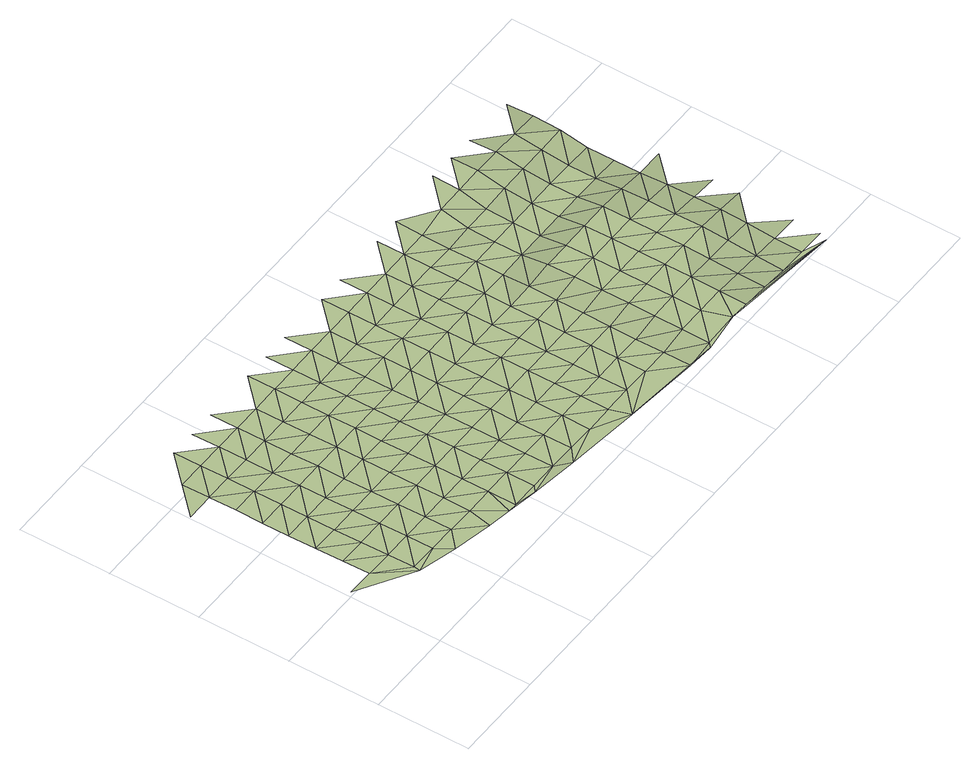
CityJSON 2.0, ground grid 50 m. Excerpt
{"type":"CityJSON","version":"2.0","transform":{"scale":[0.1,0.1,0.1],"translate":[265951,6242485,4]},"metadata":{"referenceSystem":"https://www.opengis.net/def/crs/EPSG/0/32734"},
"CityObjects":{
"terrain1":{"type":"TINRelief","geometry":[{"type":"CompositeSurface","lod":"1","boundaries":[[[0,1,2]],[[3,4,0]],[[5,0,2]],[[0,5,3]],[[6,7,4]],[[6,4,3]],[[5,2,8]],[[9,10,7]],[[6,11,7]],[[12,3,5]],[[7,11,9]],[[13,8,2]],[[14,15,10]],[[12,5,8]],[[16,6,3]],[[17,18,19]],[[14,10,9]],[[20,15,21]],[[6,16,11]],[[12,16,3]],[[21,18,20]],[[21,15,14]],[[9,11,22]],[[8,13,23]],[[12,8,23]],[[11,16,22]],[[24,19,18]],[[18,21,25]],[[14,9,26]],[[9,22,27]],[[16,12,28]],[[18,25,24]],[[23,29,12]],[[14,26,21]],[[23,13,30]],[[26,9,27]],[[16,28,22]],[[28,12,29]],[[31,19,24]],[[25,21,32]],[[27,22,33]],[[26,32,21]],[[34,29,23]],[[28,33,22]],[[34,23,30]],[[24,25,35]],[[32,36,25]],[[37,26,27]],[[33,38,27]],[[24,35,31]],[[39,28,29]],[[25,36,35]],[[34,40,29]],[[26,37,32]],[[37,27,38]],[[30,41,34]],[[28,39,33]],[[39,29,40]],[[32,42,36]],[[32,37,43]],[[33,44,38]],[[40,34,45]],[[45,34,41]],[[33,39,46]],[[32,43,42]],[[47,35,36]],[[33,46,44]],[[45,41,48]],[[37,38,49]],[[35,47,50]],[[51,48,41]],[[39,40,52]],[[36,42,47]],[[40,45,53]],[[49,43,37]],[[49,38,44]],[[52,46,39]],[[52,40,53]],[[42,43,54]],[[45,48,55]],[[48,51,56]],[[44,46,57]],[[54,43,49]],[[55,53,45]],[[57,46,52]],[[55,48,56]],[[47,42,58]],[[42,54,59]],[[60,49,44]],[[44,57,61]],[[58,62,47]],[[63,52,53]],[[42,59,58]],[[53,55,64]],[[56,51,65]],[[60,44,61]],[[54,49,66]],[[63,53,64]],[[57,52,67]],[[56,65,55]],[[66,59,54]],[[66,49,60]],[[67,61,57]],[[67,52,63]],[[68,65,51]],[[64,55,69]],[[69,55,65]],[[70,58,59]],[[60,61,71]],[[59,66,72]],[[64,73,63]],[[61,67,71]],[[59,72,70]],[[73,64,69]],[[66,60,74]],[[63,75,67]],[[74,60,71]],[[76,58,70]],[[65,68,77]],[[75,63,73]],[[78,72,66]],[[79,69,65]],[[71,67,80]],[[74,78,66]],[[69,79,73]],[[80,67,75]],[[65,77,79]],[[70,72,81]],[[82,74,71]],[[78,81,72]],[[82,71,80]],[[76,70,83]],[[84,77,68]],[[75,73,85]],[[73,79,86]],[[78,74,87]],[[81,83,70]],[[75,85,80]],[[82,87,74]],[[73,86,85]],[[88,81,78]],[[79,77,89]],[[78,87,88]],[[80,90,82]],[[89,86,79]],[[80,85,91]],[[77,84,89]],[[84,68,92]],[[83,81,93]],[[81,88,94]],[[80,91,90]],[[87,82,95]],[[83,93,96]],[[86,97,85]],[[81,94,93]],[[86,89,98]],[[82,90,95]],[[88,87,99]],[[97,91,85]],[[86,98,97]],[[84,100,89]],[[94,88,99]],[[99,87,95]],[[90,91,101]],[[92,100,84]],[[102,98,89]],[[101,91,97]],[[89,100,102]],[[94,103,93]],[[99,104,94]],[[95,90,105]],[[90,101,106]],[[103,107,93]],[[97,98,108]],[[94,104,103]],[[102,109,98]],[[90,106,105]],[[110,99,95]],[[111,100,92]],[[98,109,108]],[[101,97,112]],[[111,102,100]],[[99,110,104]],[[110,95,105]],[[112,106,101]],[[112,97,108]],[[102,113,109]],[[102,111,113]],[[103,104,114]],[[104,110,115]],[[92,116,111]],[[106,117,105]],[[108,109,118]],[[106,112,119]],[[104,115,114]],[[118,109,113]],[[105,117,110]],[[106,119,117]],[[108,120,112]],[[121,103,114]],[[118,120,108]],[[122,115,110]],[[123,113,111]],[[116,92,124]],[[119,112,125]],[[122,110,117]],[[120,125,112]],[[111,116,123]],[[126,118,113]],[[114,115,127]],[[115,122,128]],[[117,119,129]],[[118,126,120]],[[125,130,119]],[[126,113,123]],[[124,92,131]],[[114,127,121]],[[115,128,127]],[[117,129,122]],[[119,130,129]],[[132,125,120]],[[133,123,116]],[[120,126,134]],[[116,124,133]],[[128,122,135]],[[125,132,130]],[[122,129,136]],[[120,134,132]],[[126,123,137]],[[122,136,135]],[[123,133,138]],[[127,128,139]],[[130,140,129]],[[137,134,126]],[[130,132,141]],[[137,123,138]],[[127,139,142]],[[133,124,143]],[[128,135,139]],[[140,136,129]],[[130,141,140]],[[124,131,143]],[[132,134,144]],[[145,138,133]],[[134,137,146]],[[147,135,136]],[[145,133,143]],[[144,141,132]],[[147,136,140]],[[134,146,144]],[[138,148,137]],[[145,148,138]],[[149,139,135]],[[147,150,135]],[[140,141,151]],[[152,146,137]],[[141,144,153]],[[143,131,154]],[[135,150,149]],[[148,152,137]],[[143,155,145]],[[141,153,151]],[[156,147,140]],[[144,146,157]],[[158,139,149]],[[152,157,146]],[[147,156,150]],[[148,145,159]],[[156,140,151]],[[155,143,154]],[[160,153,144]],[[148,159,152]],[[157,160,144]],[[145,155,159]],[[149,150,161]],[[150,156,161]],[[162,151,153]],[[163,157,152]],[[160,164,153]],[[163,152,159]],[[151,162,156]],[[149,161,165]],[[153,164,162]],[[155,154,166]],[[160,157,167]],[[168,149,165]],[[157,163,169]],[[156,170,161]],[[171,159,155]],[[172,166,154]],[[160,167,164]],[[170,156,162]],[[157,169,167]],[[155,166,171]],[[165,161,173]],[[163,159,174]],[[175,162,164]],[[173,161,170]],[[169,163,174]],[[175,164,167]],[[174,159,171]],[[165,176,168]],[[172,177,166]],[[176,165,173]],[[170,162,178]],[[162,175,179]],[[180,167,169]],[[181,171,166]],[[174,182,169]],[[170,178,173]],[[162,179,178]],[[166,177,181]],[[169,182,180]],[[175,167,183]],[[184,172,154]],[[185,176,173]],[[186,174,171]],[[171,181,187]],[[179,175,183]],[[185,173,178]],[[183,167,180]],[[174,186,182]],[[187,186,171]],[[177,188,181]],[[176,185,189]],[[177,172,184]],[[190,178,179]],[[191,180,182]],[[183,192,179]],[[187,181,193]],[[176,189,194]],[[182,186,191]],[[179,192,190]],[[188,193,181]],[[185,178,195]],[[196,183,180]],[[180,191,197]],[[189,185,195]],[[186,187,198]],[[195,178,190]],[[193,199,187]],[[183,196,192]],[[188,177,184]],[[197,196,180]],[[186,198,191]],[[198,187,199]],[[188,200,193]],[[201,190,192]],[[195,202,189]],[[197,191,203]],[[192,196,201]],[[189,202,204]],[[198,203,191]],[[193,205,199]],[[193,200,206]],[[207,195,190]],[[200,188,184]],[[190,201,208]],[[196,197,209]],[[203,210,197]],[[193,206,205]],[[195,207,202]],[[211,198,199]],[[208,207,190]],[[196,209,201]],[[209,197,210]],[[198,211,203]],[[211,199,205]],[[212,204,202]],[[200,213,206]],[[208,201,214]],[[202,207,212]],[[209,214,201]],[[203,215,210]],[[205,206,216]],[[203,211,217]],[[207,208,218]],[[214,219,208]],[[203,217,215]],[[220,209,210]],[[207,218,212]],[[211,205,221]],[[218,208,219]],[[209,220,214]],[[220,210,215]],[[221,217,211]],[[222,212,223]],[[218,223,212]],[[214,224,219]],[[215,217,225]],[[214,220,226]],[[214,226,224]],[[227,218,219]],[[220,215,228]],[[218,227,223]],[[227,219,224]],[[223,227,229]],[[223,229,230]]]}]}
},
"vertices":[
[158,500,28],[8,500,32],[305,322,28],[308,500,26],[158,650,26],[308,355,28],[308,650,22],[158,800,22],[458,355,26],[308,950,16],[158,950,17],[308,800,18],[458,500,24],[513,267,28],[308,1095,16],[158,1095,17],[458,650,21],[8,1395,13],[158,1395,13],[158,1545,10],[158,1245,17],[308,1245,13],[458,800,18],[608,355,24],[308,1545,9],[308,1395,12],[458,1095,14],[458,950,14],[608,650,19],[608,500,22],[731,225,23],[308,1695,7],[458,1245,11],[608,800,17],[759,355,21],[458,1545,8],[458,1395,9],[608,1095,15],[608,950,15],[759,650,18],[759,500,20],[858,202,23],[608,1395,8],[608,1245,9],[759,950,15],[909,355,22],[759,800,16],[608,1545,6],[909,200,23],[759,1095,15],[458,1695,5],[1025,174,23],[909,650,19],[909,500,21],[759,1245,10],[1059,355,22],[1059,200,23],[909,800,15],[759,1545,6],[759,1395,7],[909,1095,13],[909,950,13],[608,1695,5],[1059,650,19],[1059,500,21],[1209,200,23],[909,1245,10],[1059,800,15],[1287,140,18],[1209,355,21],[909,1545,10],[1059,950,13],[909,1395,9],[1209,500,21],[1059,1095,13],[1209,650,22],[909,1695,9],[1359,200,18],[1059,1245,13],[1359,355,16],[1209,800,20],[1059,1395,10],[1209,950,15],[1059,1545,9],[1510,200,16],[1359,650,16],[1359,500,16],[1209,1095,12],[1209,1245,12],[1510,355,17],[1359,950,14],[1359,800,16],[1696,91,21],[1209,1545,13],[1209,1395,13],[1359,1095,13],[1059,1695,10],[1510,650,16],[1510,500,18],[1359,1245,13],[1660,200,19],[1510,800,16],[1660,355,19],[1359,1545,11],[1359,1395,12],[1510,1095,13],[1510,950,15],[1209,1695,10],[1660,650,17],[1660,500,18],[1510,1245,13],[1810,200,21],[1660,800,17],[1810,355,20],[1510,1545,11],[1510,1395,12],[1960,200,18],[1660,1095,15],[1810,500,19],[1660,950,17],[1810,650,18],[1510,1695,9],[1660,1245,15],[1960,355,17],[2110,50,19],[1810,800,18],[1960,500,17],[1660,1545,11],[1660,1395,14],[1810,1095,17],[1810,950,17],[2238,29,39],[1960,800,16],[2110,200,16],[1960,650,17],[1810,1395,15],[1810,1245,17],[2110,500,17],[2110,355,15],[1810,1545,12],[1960,1095,15],[1960,950,15],[1660,1695,10],[2261,50,39],[2110,800,19],[2261,200,41],[2110,650,19],[1960,1245,15],[2261,355,43],[1960,1545,14],[1960,1395,14],[2110,1095,13],[2261,500,44],[2110,950,19],[2461,57,39],[2411,200,41],[2110,1245,13],[2261,650,42],[1960,1695,13],[2411,355,43],[2261,800,42],[2110,1395,10],[2261,1095,16],[2411,500,44],[2261,950,37],[2110,1545,14],[2561,200,43],[2411,800,42],[2110,1695,17],[2411,650,42],[2261,1245,16],[2561,355,46],[2561,50,42],[2261,1395,22],[2561,500,45],[2411,950,37],[2261,1545,58],[2711,50,29],[2411,1245,16],[2411,1095,16],[2561,800,44],[2711,200,33],[2561,650,44],[2561,950,40],[3143,4,4],[2411,1395,22],[2711,500,44],[2711,355,40],[2861,50,14],[2411,1545,58],[2561,1245,19],[2711,650,44],[2561,1095,19],[2861,200,21],[2411,1695,64],[2561,1395,31],[2711,950,40],[2711,800,43],[2861,500,42],[2861,355,34],[3012,50,9],[2711,1095,21],[2561,1545,62],[2861,650,40],[2561,1695,57],[3012,355,22],[3012,200,12],[2711,1395,32],[2711,1245,21],[2861,950,31],[2861,800,37],[3012,500,27],[2711,1545,56],[3162,50,4],[2861,1095,16],[3012,800,20],[3162,200,6],[3012,650,25],[2861,1395,30],[2861,1245,16],[3012,950,11],[3162,500,10],[2711,1695,48],[2861,1545,49],[3012,1245,8],[3162,650,10],[3012,1095,8],[3012,1395,35],[3162,950,9],[3012,1545,41],[3012,1695,32]
]}
